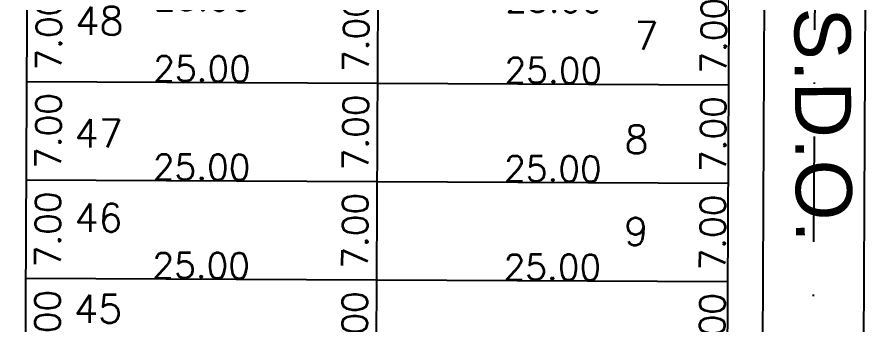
# Model space of a CAD drawing. Header units: millimetres. Extents: x -4430026 to 4783824, y 584 to 9593110.
# Drawn here: x 3051.8 to 3112.3, y 1642.1 to 1664 of the extents above; entities that cross this region are included whole.
import ezdxf
from ezdxf.enums import TextEntityAlignment as Align

# ---------------------------------------------------------------- set-up
doc = ezdxf.new("R2010")
doc.units = ezdxf.units.MM
doc.linetypes.add('DASHDOT', pattern=[1, 0.5, -0.25, 0, -0.25])
doc.linetypes.add('HIDDEN2', pattern=[0.1875, 0.125, -0.0625])
for name, color, linetype in [('boundary filipe', 6, 'Continuous'), ('BOUNDARY VERDES', 92, 'Continuous'), ('Calçada', 1, 'Continuous'), ('Cota', 8, 'Continuous'), ('COTAS', 8, 'Continuous'), ('Lotes', 2, 'Continuous'), ('Nomes de Ruas', 3, 'Continuous'), ('Numero de lotes', 5, 'Continuous'), ('Projeção', 8, 'HIDDEN2'), ('QUADRA', 4, 'Continuous')]:
    doc.layers.add(name, color=color, linetype=linetype)
doc.styles.add('arcad1', font='romans.shx')
doc.styles.add('ARIAL', font='arial.ttf', dxfattribs={"height": 0.25})
doc.styles.add('ROMANS', font='romans.shx')
doc.dimstyles.new('BOLA100', dxfattribs={"dimscale": 0, "dimtxt": 1.9, "dimasz": 0.18, "dimexe": 0.18, "dimexo": 0.063, "dimgap": 0, "dimtad": 1, "dimzin": 4, "dimdsep": 46, "dimtxsty": 'ROMANS', "dimcen": 0.09, "dimse1": 1, "dimse2": 1, "dimsd1": 1, "dimsd2": 1, "dimclrt": 256, "dimaunit": 1, "dimadec": 4, "dimazin": 0, "dimtfac": 1.2, "dimtix": 1, "dimtmove": 2, "dimatfit": 3, "dimfxl": 1, "dimtvp": 2, "dimtolj": 1, "dimtzin": 4, "dimarcsym": 0})
doc.dimstyles.get("Standard").update_dxf_attribs({"dimtxt": 0.18, "dimasz": 0.18, "dimexe": 0.18, "dimexo": 0.0625, "dimgap": 0.09, "dimtad": 0, "dimtih": 1, "dimtoh": 1, "dimdec": 4, "dimzin": 0, "dimdsep": 46, "dimtxsty": 'Standard', "dimcen": 0.09, "dimadec": 0, "dimazin": 0, "dimtfac": 1, "dimtdec": 4, "dimtofl": 0, "dimtmove": 0, "dimatfit": 3, "dimfxl": 1, "dimtolj": 1, "dimtzin": 0, "dimarcsym": 0})

# ---------------------------------------------------------------- blocks, each defined once
blk = doc.blocks.new('*D13730')
at = {"layer": 'DEFPOINTS', "color": 0, "linetype": 'ByBlock'}
for p in [(3108.763536227441, 1700.403491656502), (3107.871679309827, 1512.136661720046), (3107.871679309827, 1512.136661720046)]:
    blk.add_point(p, dxfattribs=at)
at = {"layer": 'COTAS', "linetype": 'ByBlock', "insert": (3106.64837326498, 1606.27798417942), "char_height": 1.9, "attachment_point": 5, "rotation": 89.72858067940928, "style": 'ROMANS'}
blk.add_mtext('\\A1;188.27', dxfattribs=at)
blk = doc.blocks.new('*D14373')
at = {"layer": 'DEFPOINTS', "color": 0, "linetype": 'ByBlock'}
for p in [(3604.911716839865, 1990.480090746032), (3526.384085516982, 1988.213258781657), (3530.47530264546, 1981.233788387856), (3075.494473396064, 1975.21301359845), (3524.484052509368, 1587.125151107655)]:
    blk.add_point(p, dxfattribs=at)
at = {"layer": 'COTAS', "linetype": 'ByBlock', "insert": (3531.365345708875, 1983.352887335888), "char_height": 1.9, "attachment_point": 5, "rotation": 45.69019537436011, "style": 'ROMANS'}
blk.add_mtext('\\A1;91°55\'24"', dxfattribs=at)
blk = doc.blocks.new('*D11968')
at = {"layer": 'DEFPOINTS', "color": 0}
for p in [(3052.501994521672, 1666.435669609581), (3052.468834520113, 1659.435748151859), (3057.64489121422, 1659.411228155587)]:
    blk.add_point(p, dxfattribs=at)
at = {"layer": 'Cota', "color": 41, "insert": (3054.061511608171, 1662.928242599536), "char_height": 1.8, "attachment_point": 5, "rotation": 89.7285806794292, "style": 'ROMANS'}
blk.add_mtext('\\A1;7.00', dxfattribs=at)
blk = doc.blocks.new('*D11969')
at = {"layer": 'DEFPOINTS', "color": 0}
for p in [(3052.468834520113, 1659.435748151859), (3052.435674518501, 1652.435826694136), (3057.611731213743, 1652.411306697858)]:
    blk.add_point(p, dxfattribs=at)
at = {"layer": 'Cota', "color": 41, "insert": (3054.028351607695, 1655.928321141809), "char_height": 1.8, "attachment_point": 5, "rotation": 89.7285806794292, "style": 'ROMANS'}
blk.add_mtext('\\A1;7.00', dxfattribs=at)
blk = doc.blocks.new('*D11970')
at = {"layer": 'DEFPOINTS', "color": 0}
for p in [(3052.435674518501, 1652.435826694136), (3052.402514516891, 1645.435905236413), (3057.578571213267, 1645.411385240129)]:
    blk.add_point(p, dxfattribs=at)
at = {"layer": 'Cota', "color": 41, "insert": (3053.995191607217, 1648.92839968408), "char_height": 1.8, "attachment_point": 5, "rotation": 89.7285806794292, "style": 'ROMANS'}
blk.add_mtext('\\A1;7.00', dxfattribs=at)
blk = doc.blocks.new('*D11971')
at = {"layer": 'DEFPOINTS', "color": 0}
for p in [(3052.402514516891, 1645.435905236413), (3052.369354515283, 1638.43598377869), (3057.545411212787, 1638.411463782401)]:
    blk.add_point(p, dxfattribs=at)
at = {"layer": 'Cota', "color": 41, "insert": (3053.962031606738, 1641.928478226351), "char_height": 1.8, "attachment_point": 5, "rotation": 89.7285806794292, "style": 'ROMANS'}
blk.add_mtext('\\A1;7.00', dxfattribs=at)
blk = doc.blocks.new('*D11999')
at = {"layer": 'DEFPOINTS', "color": 0}
for p in [(3077.501714013541, 1666.317241032401), (3077.468554011931, 1659.31731957468), (3079.514611286532, 1659.307626999852)]:
    blk.add_point(p, dxfattribs=at)
at = {"layer": 'Cota', "color": 41, "insert": (3075.931231680508, 1662.824641443826), "char_height": 1.8, "attachment_point": 5, "rotation": 89.72858067902058, "style": 'ROMANS'}
blk.add_mtext('\\A1;7.00', dxfattribs=at)
blk = doc.blocks.new('*D12000')
at = {"layer": 'DEFPOINTS', "color": 0}
for p in [(3102.50143350541, 1666.198812455221), (3102.468273503852, 1659.198890997498), (3104.968245452535, 1659.187048139801)]:
    blk.add_point(p, dxfattribs=at)
at = {"layer": 'Cota', "color": 41, "insert": (3101.384865846485, 1662.704062583749), "char_height": 1.8, "attachment_point": 5, "rotation": 89.728580679445, "style": 'ROMANS'}
blk.add_mtext('\\A1;7.00', dxfattribs=at)
blk = doc.blocks.new('*D12001')
at = {"layer": 'DEFPOINTS', "color": 0}
for p in [(3052.479207640037, 1661.625465164429), (3077.478927131908, 1661.507036587249), (3077.456140249496, 1656.6968321421)]:
    blk.add_point(p, dxfattribs=at)
at = {"layer": 'Cota', "color": 41, "insert": (3064.973334218675, 1660.35600603752), "char_height": 1.8, "attachment_point": 5, "rotation": 359.7285806790141, "style": 'ROMANS'}
blk.add_mtext('\\A1;25.00', dxfattribs=at)
blk = doc.blocks.new('*D12002')
at = {"layer": 'DEFPOINTS', "color": 0}
for p in [(3077.478927131907, 1661.507036587249), (3102.478646623598, 1661.388608010069), (3102.455859741187, 1656.578403564922)]:
    blk.add_point(p, dxfattribs=at)
at = {"layer": 'Cota', "color": 41, "insert": (3089.973053710456, 1660.237577460339), "char_height": 1.8, "attachment_point": 5, "rotation": 359.7285806790188, "style": 'ROMANS'}
blk.add_mtext('\\A1;25.00', dxfattribs=at)
blk = doc.blocks.new('*D12003')
at = {"layer": 'DEFPOINTS', "color": 0}
for p in [(3077.468554011931, 1659.317319574679), (3077.43539401032, 1652.317398116958), (3079.481451284921, 1652.30770554213)]:
    blk.add_point(p, dxfattribs=at)
at = {"layer": 'Cota', "color": 41, "insert": (3075.898071678898, 1655.824719986105), "char_height": 1.8, "attachment_point": 5, "rotation": 89.72858067901316, "style": 'ROMANS'}
blk.add_mtext('\\A1;7.00', dxfattribs=at)
blk = doc.blocks.new('*D12004')
at = {"layer": 'DEFPOINTS', "color": 0}
for p in [(3102.468273503799, 1659.198890997499), (3102.435113502241, 1652.198969539776), (3104.935085450924, 1652.187126682079)]:
    blk.add_point(p, dxfattribs=at)
at = {"layer": 'Cota', "color": 41, "insert": (3101.351705844874, 1655.704141126028), "char_height": 1.8, "attachment_point": 5, "rotation": 89.728580679445, "style": 'ROMANS'}
blk.add_mtext('\\A1;7.00', dxfattribs=at)
blk = doc.blocks.new('*D12005')
at = {"layer": 'DEFPOINTS', "color": 0}
for p in [(3052.446047638427, 1654.625543706707), (3077.445767130298, 1654.507115129528), (3077.422980247886, 1649.696910684379)]:
    blk.add_point(p, dxfattribs=at)
at = {"layer": 'Cota', "color": 41, "insert": (3064.940174217065, 1653.356084579797), "char_height": 1.8, "attachment_point": 5, "rotation": 359.7285806790162, "style": 'ROMANS'}
blk.add_mtext('\\A1;25.00', dxfattribs=at)
blk = doc.blocks.new('*D12006')
at = {"layer": 'DEFPOINTS', "color": 0}
for p in [(3077.445767130298, 1654.507115129528), (3102.445486621988, 1654.388686552349), (3102.422699739576, 1649.5784821072)]:
    blk.add_point(p, dxfattribs=at)
at = {"layer": 'Cota', "color": 41, "insert": (3089.939893708845, 1653.237656002618), "char_height": 1.8, "attachment_point": 5, "rotation": 359.7285806790188, "style": 'ROMANS'}
blk.add_mtext('\\A1;25.00', dxfattribs=at)
blk = doc.blocks.new('*D12007')
at = {"layer": 'DEFPOINTS', "color": 0}
for p in [(3077.435394012436, 1652.317398116945), (3077.402234010825, 1645.317476659223), (3079.448291285426, 1645.307784084395)]:
    blk.add_point(p, dxfattribs=at)
at = {"layer": 'Cota', "color": 41, "insert": (3075.864911679403, 1648.82479852837), "char_height": 1.8, "attachment_point": 5, "rotation": 89.72858067901316, "style": 'ROMANS'}
blk.add_mtext('\\A1;7.00', dxfattribs=at)
blk = doc.blocks.new('*D12008')
at = {"layer": 'DEFPOINTS', "color": 0}
for p in [(3102.435113504303, 1652.198969539764), (3102.401953502746, 1645.19904808204), (3104.901925451427, 1645.187205224344)]:
    blk.add_point(p, dxfattribs=at)
at = {"layer": 'Cota', "color": 41, "insert": (3101.318545845377, 1648.704219668293), "char_height": 1.8, "attachment_point": 5, "rotation": 89.72858067945248, "style": 'ROMANS'}
blk.add_mtext('\\A1;7.00', dxfattribs=at)
blk = doc.blocks.new('*D12009')
at = {"layer": 'DEFPOINTS', "color": 0}
for p in [(3052.412887638933, 1647.625622248973), (3077.412607130803, 1647.507193671793), (3077.389820248392, 1642.696989226645)]:
    blk.add_point(p, dxfattribs=at)
at = {"layer": 'Cota', "color": 41, "insert": (3064.90701421757, 1646.356163122064), "char_height": 1.8, "attachment_point": 5, "rotation": 359.7285806790152, "style": 'ROMANS'}
blk.add_mtext('\\A1;25.00', dxfattribs=at)
blk = doc.blocks.new('*D12010')
at = {"layer": 'DEFPOINTS', "color": 0}
for p in [(3077.412607130803, 1647.507193671792), (3102.412326622492, 1647.388765094614), (3102.389539740081, 1642.578560649466)]:
    blk.add_point(p, dxfattribs=at)
at = {"layer": 'Cota', "color": 41, "insert": (3089.90673370935, 1646.237734544884), "char_height": 1.8, "attachment_point": 5, "rotation": 359.7285806790188, "style": 'ROMANS'}
blk.add_mtext('\\A1;25.00', dxfattribs=at)
blk = doc.blocks.new('*D12011')
at = {"layer": 'DEFPOINTS', "color": 0}
for p in [(3077.402234010889, 1645.317476659221), (3077.369074009278, 1638.3175552015), (3079.415131283879, 1638.307862626672)]:
    blk.add_point(p, dxfattribs=at)
at = {"layer": 'Cota', "color": 41, "insert": (3075.831751677856, 1641.824877070646), "char_height": 1.8, "attachment_point": 5, "rotation": 89.72858067901316, "style": 'ROMANS'}
blk.add_mtext('\\A1;7.00', dxfattribs=at)
blk = doc.blocks.new('*D12012')
at = {"layer": 'DEFPOINTS', "color": 0}
for p in [(3102.401953502758, 1645.199048082041), (3102.3687935012, 1638.199126624318), (3104.868765449883, 1638.187283766621)]:
    blk.add_point(p, dxfattribs=at)
at = {"layer": 'Cota', "color": 41, "insert": (3101.285385843833, 1641.704298210569), "char_height": 1.8, "attachment_point": 5, "rotation": 89.728580679445, "style": 'ROMANS'}
blk.add_mtext('\\A1;7.00', dxfattribs=at)
blk = doc.blocks.new('*D9529')
at = {"layer": 'DEFPOINTS', "color": 0}
for p in [(3052.545220843821, 1666.65920594479), (3077.544940335692, 1666.54077736761), (3077.52215345328, 1661.730572922462)]:
    blk.add_point(p, dxfattribs=at)
at = {"layer": 'Cota', "color": 41, "insert": (3065.039347422458, 1665.38974681788), "char_height": 1.8, "attachment_point": 5, "rotation": 359.7285806790162, "style": 'ROMANS'}
blk.add_mtext('\\A1;25.00', dxfattribs=at)
blk = doc.blocks.new('*D9530')
at = {"layer": 'DEFPOINTS', "color": 0}
for p in [(3077.544940335691, 1666.54077736761), (3102.544659827382, 1666.422348790431), (3102.52187294497, 1661.612144345283)]:
    blk.add_point(p, dxfattribs=at)
at = {"layer": 'Cota', "color": 41, "insert": (3090.039066914239, 1665.271318240701), "char_height": 1.8, "attachment_point": 5, "rotation": 359.7285806790188, "style": 'ROMANS'}
blk.add_mtext('\\A1;25.00', dxfattribs=at)

msp = doc.modelspace()

# ---------------------------------------------------------------- hatches: boundary and pattern name
at = {"layer": 'BOUNDARY VERDES'}
h = msp.add_hatch(dxfattribs=at)
h.set_pattern_fill('GRASS', color=256, scale=3, angle=-0.271419311709254, style=0)
h.set_pattern_definition([(89.72858068829075, (3078.913099958789, 1593.619711941736), (-2.11124754344222, 2.131345538752566), [0.5624999999999998, -3.680140688999999]), (44.72858068829074, (3078.913099958789, 1593.619711941736), (-2.111247543999205, 2.131345539314854), [0.5625, -2.4375]), (134.7285806882907, (3078.913099958789, 1593.619711941736), (-2.131345539314854, -2.111247543999205), [0.5625, -2.4375])])
edge = h.paths.add_edge_path()
edge.add_line((3248.029637216011, 1759.928349246126), (3165.143377995435, 1785.420314749782))
edge.add_line((3165.143377995436, 1785.420314749782), (3159.727347875487, 1817.91116998172))
edge.add_line((3159.727347875488, 1817.91116998172), (3154.269339797101, 1827.011036350136))
edge.add_line((3154.269339797101, 1827.011036350136), (3130.852277945799, 1862.879585232885))
edge.add_line((3130.852277945799, 1862.879585232885), (3120.092055794201, 1931.53678350245))
edge.add_line((3120.092055794201, 1931.53678350245), (3103.39103233217, 1958.759175785447))
edge.add_line((3103.39103233217, 1958.759175785447), (3100.915733512735, 1975.947846163658))
edge.add_line((3100.915733512736, 1975.947846163658), (3080.721496309015, 1975.363747944664))
edge.add_line((3080.721496309015, 1975.363747944664), (3083.218490152134, 1966.142802923372))
edge.add_line((3083.218490152134, 1966.142802923371), (3084.64766954472, 1962.276357915141))
edge.add_line((3084.64766954472, 1962.276357915142), (3088.088883713485, 1953.949822353943))
edge.add_line((3088.088883713485, 1953.949822353943), (3094.136415202034, 1939.651956394109))
edge.add_line((3094.136415202034, 1939.651956394109), (3101.624377729957, 1921.15547508345))
edge.add_line((3101.624377729957, 1921.15547508345), (3108.944664294082, 1901.055743594693))
edge.add_line((3108.944664294082, 1901.055743594693), (3114.853488421574, 1881.754509840539))
edge.add_arc((3099.998453535185, 1876.673374286095), 15.69999999995151, -0.2714193206310256, 18.883152145261704, ccw=False)
edge.add_line((3115.698277376031, 1876.599001139723), (3115.510894210985, 1837.043290163729))
edge.add_line((3115.510894210985, 1837.04329016373), (3226.032091453106, 1710.203165965039))
edge.add_line((3226.032091453106, 1710.203165965039), (3243.994408792268, 1684.135810448027))
edge.add_line((3243.994408792268, 1684.135810448028), (3289.809524246125, 1592.620654227697))
edge.add_line((3289.809524246125, 1592.620654227696), (3465.934977293367, 1591.789438431038))
edge.add_line((3465.934977293366, 1591.789438431038), (3402.047700452167, 1629.417426307541))
edge.add_line((3402.047700452169, 1629.41742630754), (3386.235006165332, 1653.697790509898))
edge.add_line((3386.235006165331, 1653.697790509898), (3301.388583205662, 1732.11078431849))
edge.add_line((3301.388583205661, 1732.11078431849), (3267.502186354127, 1743.277107127421))
edge.add_line((3267.502186354128, 1743.277107127421), (3248.029637216012, 1759.928349246126))

# ---------------------------------------------------------------- linework, layer by layer
at = {"layer": 'boundary filipe', "elevation": 2.439200347918005}
msp.add_lwpolyline([(3051.797426527683, 1517.704656707918), (3101.800236047156, 1518.179303904628), (3102.613415935439, 1689.837780429868), (3052.608467124468, 1688.911538788956), (3051.797426527685, 1517.704656707918)], close=True, dxfattribs=at)
at = {"layer": 'Calçada'}
for p, q in [((3104.316553738265, 1521.617970824189, 2.439200347918005), (3105.096417710578, 1686.243613085952, 2.439200347918005)), ((3111.517767237642, 1521.857081064685, 2.439200347918005), (3112.298452697884, 1686.656135593021, 2.439200347918005))]:
    msp.add_line(p, q, dxfattribs=at)
at = {"layer": 'Lotes'}
for p, q in [((3076.798831289619, 1517.941980306296, 2.439200347918005), (3077.610941531914, 1689.374659609451, 2.439200347918005)), ((3102.468273503848, 1659.198890997498, 2.439200347918005), (3052.468834520113, 1659.43574815186, 2.439200347918005)), ((3102.435113502293, 1652.198969539774, 2.439200347918005), (3052.435674518555, 1652.435826694136, 2.439200347918005)), ((3102.435113502293, 1652.198969539774, 2.439200347918005), (3052.435674518555, 1652.435826694136, 2.439200347918005)), ((3102.401953500733, 1645.19904808205, 2.439200347918005), (3052.402514516994, 1645.435905236413, 2.439200347918005))]:
    msp.add_line(p, q, dxfattribs=at)
at = {"layer": 'Projeção', "linetype": 'DASHDOT', "ltscale": 15}
msp.add_line((3107.871679309835, 1512.136661720044, 2.439200347918005), (3109.598345820014, 1876.627897712516, 2.439200347918005), dxfattribs=at)
at = {"layer": 'QUADRA', "elevation": 2.439200347918005}
msp.add_lwpolyline([(3051.797426527683, 1517.704656707918), (3101.800236047156, 1518.179303904628), (3102.613415935439, 1689.837780429868), (3052.608467124468, 1688.911538788956), (3051.797426527685, 1517.704656707918)], close=True, dxfattribs=at)

# ---------------------------------------------------------------- texts
at = {"layer": 'Nomes de Ruas', "extrusion": (0.01882469928749587, 0.08457361891648006, 0.9962393957679578), "style": 'ARIAL'}
msp.add_text('RUA  24 - S.D.O.', height=3.999999999999999, rotation=102.9674616637347, dxfattribs=at).set_placement((-2665.362324203599, -2316.373893936178, 203.9043474034864))
at = {"layer": 'Numero de lotes', "style": 'arcad1'}
for s, p in [('48', (3057.667148847328, 1663.760858959276, 2.439200347918005)), ('7', (3096.594082409478, 1662.706518290146, 2.439200347918005)), ('47', (3057.617126351654, 1655.761006162043, 2.439200347918005)), ('8', (3095.895368702006, 1655.316447137616, 2.439200347918005)), ('46', (3057.600828844105, 1649.761016043831, 2.439200347918005)), ('9', (3095.864396666657, 1648.778395119858, 2.439200347918005)), ('45', (3057.570076387798, 1643.269316492658, 2.439200347918005))]:
    msp.add_text(s, height=2, rotation=359.7285806882908, dxfattribs=at).set_placement(p, align=Align.MIDDLE_CENTER)

# ---------------------------------------------------------------- dimensions: what is measured, and where the dimension line sits
at = {"layer": 'Cota'}
for base, p1, p2, angle, picture, middle in [((3057.64489121422, 1659.411228155587, 2.439200347918005), (3052.501994521673, 1666.435669609582, 2.439200347918005), (3052.468834520113, 1659.43574815186, 2.439200347918005), 89.7285806794292, '*D11968', (3054.061511608171, 1662.928242599536, 2.439200347918005)), ((3102.52187294497, 1661.612144345283, 2.439200347918005), (3077.544940335692, 1666.540777367611, 2.439200347918005), (3102.544659827382, 1666.422348790431, 2.439200347918005), 179.7285806790188, '*D9530', (3090.039066914239, 1665.271318240701, 2.439200347918005)), ((3102.455859741187, 1656.578403564922, 2.439200347918005), (3077.478927131908, 1661.507036587249, 2.439200347918005), (3102.478646623598, 1661.38860801007, 2.439200347918005), 179.7285806790188, '*D12002', (3089.973053710456, 1660.237577460339, 2.439200347918005)), ((3057.611731213743, 1652.411306697858, 2.439200347918005), (3052.468834520113, 1659.43574815186, 2.439200347918005), (3052.435674518502, 1652.435826694137, 2.439200347918005), 89.7285806794292, '*D11969', (3054.028351607695, 1655.928321141809, 2.439200347918005)), ((3102.422699739576, 1649.5784821072, 2.439200347918005), (3077.445767130298, 1654.507115129528, 2.439200347918005), (3102.445486621988, 1654.388686552349, 2.439200347918005), 179.7285806790188, '*D12006', (3089.939893708845, 1653.237656002618, 2.439200347918005)), ((3057.578571213267, 1645.411385240129, 2.439200347918005), (3052.435674518502, 1652.435826694137, 2.439200347918005), (3052.402514516892, 1645.435905236413, 2.439200347918005), 89.7285806794292, '*D11970', (3053.995191607217, 1648.92839968408, 2.439200347918005)), ((3102.389539740081, 1642.578560649466, 2.439200347918005), (3077.412607130803, 1647.507193671793, 2.439200347918005), (3102.412326622492, 1647.388765094614, 2.439200347918005), 179.7285806790188, '*D12010', (3089.90673370935, 1646.237734544884, 2.439200347918005)), ((3057.545411212787, 1638.411463782401, 2.439200347918005), (3052.402514516892, 1645.435905236413, 2.439200347918005), (3052.369354515284, 1638.43598377869, 2.439200347918005), 89.7285806794292, '*D11971', (3053.962031606738, 1641.928478226351, 2.439200347918005))]:
    dim = msp.add_linear_dim(base=base, p1=p1, p2=p2, angle=angle, dimstyle='Standard', override={"dimtxt": 1.8, "dimexo": 0.063, "dimgap": 0, "dimtih": 0, "dimtoh": 0, "dimdec": 2, "dimzin": 4, "dimtxsty": 'ROMANS', "dimse1": 1, "dimse2": 1, "dimsd1": 1, "dimsd2": 1, "dimclrt": 41, "dimtfac": 1.2, "dimtdec": 2, "dimtix": 1, "dimtofl": 1, "dimtmove": 2, "dimfxl": 0.18, "dimfxlon": 1, "dimtvp": 2, "dimtzin": 4}, dxfattribs=at)
    dim.commit()
    dim.dimension.update_dxf_attribs({"geometry": picture, "text_midpoint": middle})
for p1, p2, distance, picture, middle in [((3052.545220843821, 1666.65920594479, 2.439200347918005), (3077.544940335692, 1666.540777367611, 2.439200347918005), -4.810258417813155, '*D9529', (3065.039347422458, 1665.38974681788, 2.439200347918005)), ((3077.501714013541, 1666.317241032401, 2.439200347918005), (3077.468554011931, 1659.317319574679, 2.439200347918005), 2.046080232286739, '*D11999', (3075.931231680508, 1662.824641443826, 2.439200347918005)), ((3102.501433505409, 1666.198812455221, 2.439200347918005), (3102.468273503851, 1659.198890997498, 2.439200347918005), 2.499999999497168, '*D12000', (3101.384865846485, 1662.704062583749, 2.439200347918005)), ((3052.479207640037, 1661.625465164429, 2.439200347918005), (3077.478927131908, 1661.507036587249, 2.439200347918005), -4.810258417813157, '*D12001', (3064.973334218675, 1660.35600603752, 2.439200347918005)), ((3077.468554011931, 1659.317319574679, 2.439200347918005), (3077.43539401032, 1652.317398116958, 2.439200347918005), 2.046080232286743, '*D12003', (3075.898071678898, 1655.824719986105, 2.439200347918005)), ((3102.468273503799, 1659.198890997499, 2.439200347918005), (3102.435113502241, 1652.198969539776, 2.439200347918005), 2.4999999994958038, '*D12004', (3101.351705844874, 1655.704141126028, 2.439200347918005)), ((3052.446047638427, 1654.625543706708, 2.439200347918005), (3077.445767130298, 1654.507115129528, 2.439200347918005), -4.810258417813157, '*D12005', (3064.940174217065, 1653.356084579797, 2.439200347918005)), ((3077.435394012436, 1652.317398116945, 2.439200347918005), (3077.402234010825, 1645.317476659223, 2.439200347918005), 2.0460802322867435, '*D12007', (3075.864911679403, 1648.82479852837, 2.439200347918005)), ((3102.435113504303, 1652.198969539765, 2.439200347918005), (3102.401953502746, 1645.199048082041, 2.439200347918005), 2.4999999994939834, '*D12008', (3101.318545845377, 1648.704219668293, 2.439200347918005)), ((3052.412887638932, 1647.625622248973, 2.439200347918005), (3077.412607130803, 1647.507193671793, 2.439200347918005), -4.810258417812014, '*D12009', (3064.90701421757, 1646.356163122064, 2.439200347918005)), ((3077.402234010889, 1645.317476659221, 2.439200347918005), (3077.369074009278, 1638.3175552015, 2.439200347918005), 2.046080232286743, '*D12011', (3075.831751677856, 1641.824877070646, 2.439200347918005)), ((3102.401953502757, 1645.199048082041, 2.439200347918005), (3102.368793501199, 1638.199126624318, 2.439200347918005), 2.499999999497168, '*D12012', (3101.285385843833, 1641.704298210569, 2.439200347918005))]:
    dim = msp.add_aligned_dim(p1=p1, p2=p2, distance=distance, dimstyle='Standard', override={"dimtxt": 1.8, "dimexo": 0.063, "dimgap": 0, "dimtih": 0, "dimtoh": 0, "dimdec": 2, "dimzin": 4, "dimtxsty": 'ROMANS', "dimse1": 1, "dimse2": 1, "dimsd1": 1, "dimsd2": 1, "dimclrt": 41, "dimtfac": 1.2, "dimtdec": 2, "dimtix": 1, "dimtofl": 1, "dimtmove": 2, "dimfxl": 0.18, "dimfxlon": 1, "dimtvp": 2, "dimtzin": 4}, dxfattribs=at)
    dim.commit()
    dim.dimension.update_dxf_attribs({"geometry": picture, "text_midpoint": middle})
at = {"layer": 'COTAS', "linetype": 'ByBlock'}
dim = msp.add_angular_dim_2l(base=(3530.47530264546, 1981.233788387856), line1=((3524.484052509368, 1587.125151107654, 2.439200347918005), (3526.384085516982, 1988.213258781657, 2.439200347918005)), line2=((3604.911716839864, 1990.480090746032, 2.439200347918005), (3075.494473396064, 1975.21301359845, 2.439200347918005)), dimstyle='BOLA100', override={"dimscale": 1, "dimdec": 0, "dimazin": 1}, dxfattribs=at)
dim.commit()
dim.dimension.update_dxf_attribs({"geometry": '*D14373', "text_midpoint": (3531.365345708875, 1983.352887335888, 2.439200347918005)})
dim = msp.add_linear_dim(base=(3107.871679309827, 1512.136661720046, 2.439200347918005), p1=(3108.76353622744, 1700.403491656502, 2.439200347918005), p2=(3107.871679309827, 1512.136661720046, 2.439200347918005), angle=269.7285806794093, dimstyle='BOLA100', override={"dimscale": 1, "dimfxl": 0.18}, dxfattribs=at)
dim.commit()
dim.dimension.update_dxf_attribs({"geometry": '*D13730', "text_midpoint": (3106.64837326498, 1606.27798417942, 2.439200347918005), "dimtype": 161})

doc.saveas('drawing.dxf')
